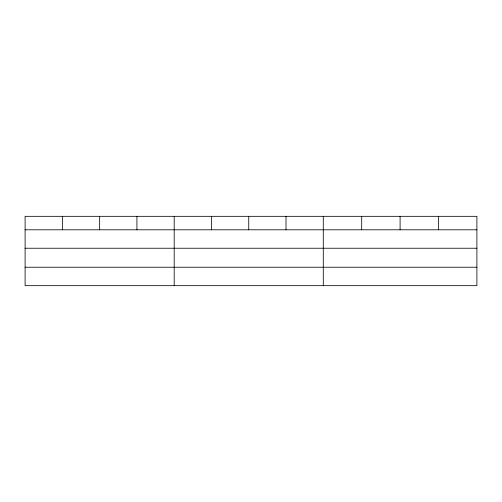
<?xml version="1.0" encoding="UTF-8"?>
<svg xmlns="http://www.w3.org/2000/svg" width="502" height="502" viewBox="0 0 502 502"><rect width="100%" height="100%" fill="white"/><g stroke="black" fill="none" stroke-linecap="round" stroke-linejoin="round"><path stroke-width="0.75" d="M476.9 248.233L476.9 216.324L25.1 216.324L25.1 285.676L476.9 285.676L476.9 248.233L25.1 248.233M25.1 229.797L476.9 229.797M25.1 267.233L476.9 267.233M438.497 216.324L438.497 229.797M400.094 216.324L400.094 229.797M361.691 216.324L361.691 229.797M323.288 216.324L323.288 285.676M286.014 216.324L286.014 229.797M248.741 216.324L248.741 229.797M211.467 216.324L211.467 229.797M174.194 216.324L174.194 285.676M136.92 216.324L136.92 229.797M99.647 216.324L99.647 229.797M62.373 216.324L62.373 229.797"/></g></svg>
